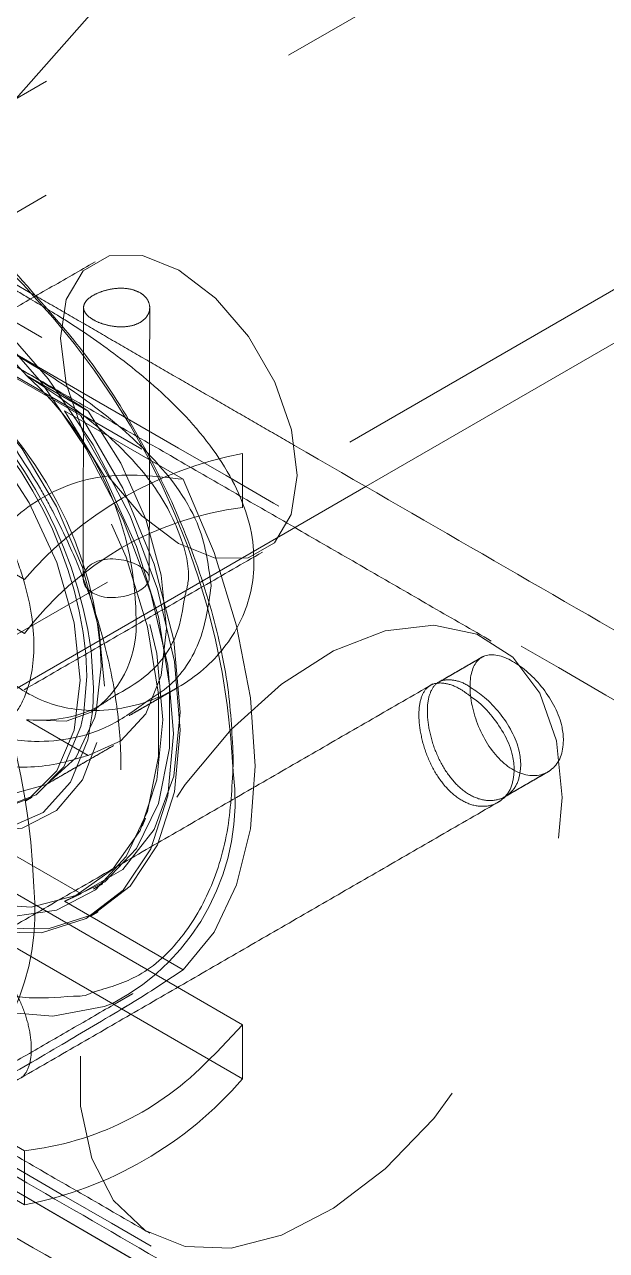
# Model space of a CAD drawing. Header units: millimetres. Extents: x 11 to 421, y 5 to 275.
# Drawn here: x 159.999 to 161.32, y 56.968 to 59.748 of the extents above; entities that cross this region are included whole.
import ezdxf

# ---------------------------------------------------------------- set-up
doc = ezdxf.new("R2010")
doc.units = ezdxf.units.MM
doc.linetypes.add('HIDDEN', pattern=[1.905, 1.27, -0.635])

msp = doc.modelspace()

# ---------------------------------------------------------------- linework, layer by layer
at = {"color": 7, "linetype": 'HIDDEN', "lineweight": 0}
for p, q in [((163.3485, 61.5243), (159.7917, 59.4711)), ((163.3481, 61.2653), (156.1639, 57.118)), ((158.7804, 58.3394), (160.956, 60.8031)), ((163.4869, 60.3885), (157.6797, 57.036)), ((158.9385, 59.6732), (160.4941, 58.7752)), ((159.1656, 59.4198), (160.4941, 58.6528)), ((159.9992, 58.4895), (158.4435, 59.3875)), ((159.9992, 58.3671), (158.4435, 59.2652)), ((160.1271, 58.8611), (159.7517, 59.0778)), ((160.1435, 58.8714), (160.0038, 58.952)), ((160.0902, 58.8719), (160.3592, 58.7166)), ((160.4941, 58.7752), (160.4941, 58.6528)), ((160.7737, 58.7), (157.6795, 56.9137)), ((160.4941, 57.4799), (158.9385, 58.3779)), ((160.0038, 58.1714), (160.1435, 58.0907)), ((159.7517, 57.9938), (160.1271, 57.7771)), ((160.3592, 57.6045), (160.0902, 57.7598)), ((160.4941, 57.4799), (160.4941, 57.3575)), ((159.529, 57.3633), (162.2513, 55.7858)), ((162.3219, 55.745), (159.5995, 57.3225))]:
    msp.add_line(p, q, dxfattribs=at)
at = {"color": 7, "linetype": 'Continuous', "lineweight": 15}
for p, q in [((159.7763, 59.3495), (161.0012, 60.7365)), ((163.4867, 60.2661), (160.7737, 58.7)), ((160.1385, 58.3203), (160.1406, 58.2705)), ((160.156, 58.2437), (160.1507, 58.3274)), ((160.1406, 58.2705), (160.1339, 58.1879)), ((160.4941, 57.3575), (158.9385, 58.2556)), ((160.1539, 58.1939), (160.156, 58.2437)), ((159.8135, 57.3013), (159.9992, 57.1941)), ((159.6637, 57.2655), (159.9992, 57.0718)), ((159.9992, 57.1941), (159.9992, 57.0718))]:
    msp.add_line(p, q, dxfattribs=at)
at = {"color": 7, "linetype": 'HIDDEN', "lineweight": 0, "flags": 128}
for points in [[(160.3372, 58.1391), (160.3242, 58.2945), (160.2857, 58.4586), (160.2232, 58.6247), (160.1393, 58.786), (160.0375, 58.9358), (159.9219, 59.068), (159.7972, 59.1772), (159.6686, 59.259), (159.5413, 59.31), (159.4206, 59.328), (159.3113, 59.3125), (159.218, 59.2639), (159.1444, 59.1843), (159.0936, 59.077), (159.0677, 58.9463), (159.0677, 58.7976), (159.0936, 58.637), (159.1444, 58.471), (159.218, 58.3065), (159.3113, 58.1502), (159.4206, 58.0085), (159.5413, 57.8871), (159.6686, 57.7911), (159.7972, 57.7244), (159.9219, 57.6897), (160.0375, 57.6885), (160.1393, 57.7207), (160.2232, 57.7851), (160.2857, 57.879), (160.3242, 57.9987), (160.3372, 58.1391)], [(160.3527, 58.148), (160.3397, 58.3034), (160.3011, 58.4676), (160.2386, 58.6337), (160.1548, 58.7949), (160.0529, 58.9447), (159.9373, 59.0769), (159.8127, 59.1862), (159.6841, 59.2679), (159.5568, 59.3189), (159.436, 59.337), (159.3268, 59.3214), (159.2334, 59.2728), (159.1599, 59.1932), (159.1091, 59.0859), (159.0832, 58.9552), (159.0832, 58.8065), (159.1091, 58.6459), (159.1599, 58.48), (159.2334, 58.3155), (159.3268, 58.1591), (159.436, 58.0174), (159.5484, 57.9035)], [(159.7932, 57.7621), (159.8526, 57.742), (159.9675, 57.7248), (160.0714, 57.7396), (160.1602, 57.7858), (160.2302, 57.8615), (160.2785, 57.9637), (160.3032, 58.088), (160.3032, 58.2295), (160.2785, 58.3823), (160.2302, 58.5402), (160.1602, 58.6967), (160.0714, 58.8454), (159.9675, 58.9802), (159.8526, 59.0957), (159.7315, 59.187), (159.6092, 59.2505), (159.4906, 59.2835), (159.3806, 59.2847), (159.2837, 59.254), (159.2039, 59.1927), (159.1445, 59.1034), (159.1078, 58.9896), (159.0954, 58.856), (159.0954, 58.856)], [(159.1198, 58.8597), (159.1328, 58.9954), (159.1714, 59.1102), (159.2337, 59.1989), (159.3172, 59.2577), (159.418, 59.2841), (159.532, 59.2769), (159.654, 59.2365), (159.7787, 59.1645), (159.9006, 59.0641), (160.0146, 58.9398), (160.1155, 58.7969), (160.1989, 58.6417), (160.2613, 58.481), (160.2998, 58.3218), (160.3128, 58.171), (160.2998, 58.0353), (160.2613, 57.9206), (160.1989, 57.8319), (160.1155, 57.773), (160.0146, 57.7466), (159.9006, 57.7538), (159.7787, 57.7943), (159.654, 57.8663), (159.532, 57.9667), (159.418, 58.091), (159.3172, 58.2339), (159.2337, 58.3891), (159.1714, 58.5498), (159.1328, 58.709), (159.1198, 58.8597)], [(160.1804, 58.2474), (160.1679, 58.3783), (160.1311, 58.5165), (160.0719, 58.6546), (159.9935, 58.7853), (159.9001, 58.9014), (159.7969, 58.9967), (159.6893, 59.066), (159.5832, 59.1057), (159.4842, 59.1135), (159.3978, 59.0891), (159.3285, 59.0338), (159.2802, 58.9505), (159.2553, 58.8437), (159.2553, 58.7193), (159.2802, 58.5838), (159.3285, 58.4447), (159.3978, 58.3094), (159.4842, 58.1852), (159.5832, 58.0788), (159.6893, 57.9959), (159.7969, 57.941), (159.9001, 57.9171), (159.9935, 57.9255), (160.0719, 57.9656), (160.1311, 58.0354), (160.1679, 58.1311), (160.1804, 58.2474)], [(159.7443, 59.0046), (159.646, 59.0599), (159.5394, 59.0911), (159.4423, 59.0883), (159.3601, 59.0517), (159.2978, 58.9834), (159.2589, 58.8874), (159.2456, 58.7692), (159.2589, 58.6358), (159.2978, 58.4949), (159.3601, 58.3546), (159.4423, 58.2231), (159.5394, 58.1081), (159.646, 58.0163), (159.7557, 57.953), (159.8623, 57.9218), (159.9594, 57.9246), (160.0416, 57.9612), (160.1039, 58.0295), (160.1428, 58.1255), (160.1539, 58.1939)], [(160.1251, 58.2615), (160.1118, 58.3911), (160.0726, 58.5278), (160.0101, 58.6633), (159.9282, 58.7889), (159.8319, 58.8967), (159.7275, 58.98), (159.6213, 59.0336), (159.5202, 59.054), (159.4304, 59.0401), (159.3576, 58.9926), (159.3064, 58.9145), (159.2799, 58.8108), (159.2799, 58.688), (159.3064, 58.5538), (159.3576, 58.4166), (159.4304, 58.2851), (159.5202, 58.1674), (159.6213, 58.0711), (159.7275, 58.0021), (159.8319, 57.9648), (159.9282, 57.9616), (160.0101, 57.9925), (160.0726, 58.0558), (160.1118, 58.1474), (160.1251, 58.2615)], [(160.1339, 58.1879), (160.1272, 58.1563), (160.0881, 58.0647), (160.0256, 58.0015), (159.9436, 57.9705), (159.8474, 57.9737), (159.743, 58.011), (159.6368, 58.08), (159.5357, 58.1764), (159.4459, 58.294), (159.3731, 58.4256), (159.3218, 58.5628), (159.2954, 58.697), (159.2954, 58.8198), (159.3218, 58.9235), (159.3731, 59.0015), (159.4459, 59.049), (159.5357, 59.063), (159.6368, 59.0425), (159.7424, 58.9893)], [(160.0902, 57.7598), (160.1812, 57.8042), (160.2532, 57.8792), (160.3029, 57.9815), (160.3283, 58.1069), (160.3283, 58.2499), (160.3029, 58.4046), (160.2532, 58.5644), (160.1812, 58.7224), (160.0902, 58.8719)], [(160.1271, 57.7771), (160.222, 57.8321), (160.2934, 57.9224), (160.3377, 58.0433), (160.3527, 58.1888), (160.3377, 58.3517), (160.2934, 58.5238), (160.222, 58.6964), (160.1271, 58.8611)], [(160.1435, 58.0907), (160.2177, 58.1235), (160.2741, 58.1851), (160.3094, 58.2717), (160.3213, 58.3784), (160.3094, 58.4989), (160.2741, 58.6262), (160.2177, 58.7528), (160.1435, 58.8714)], [(160.3592, 57.6045), (160.4292, 57.6897), (160.4805, 57.797), (160.5119, 57.9237), (160.5224, 58.0664), (160.5119, 58.2212), (160.4805, 58.3841), (160.4292, 58.5507), (160.3592, 58.7166)], [(161.2189, 57.9949), (161.2061, 58.1236), (161.1683, 58.2314), (161.1072, 58.3134), (161.0257, 58.3657), (160.9276, 58.3859), (160.8175, 58.3729), (160.7006, 58.3276), (160.5822, 58.2519), (160.4681, 58.1493), (160.3634, 58.0248), (160.2731, 57.8841), (160.2013, 57.7337), (160.1516, 57.5808), (160.1261, 57.4325), (160.1261, 57.2956), (160.1516, 57.1767), (160.2013, 57.0812), (160.2731, 57.0137), (160.3634, 56.9772), (160.4681, 56.9736), (160.5822, 57.0029), (160.7006, 57.0638), (160.8175, 57.1534), (160.9276, 57.2676), (161.0257, 57.4011), (161.1072, 57.5474), (161.1683, 57.7), (161.2061, 57.8515), (161.2189, 57.9949)], [(160.162, 58.1907), (160.1584, 58.1764), (160.116, 58.085), (160.0488, 58.0249), (159.9614, 58.0004), (159.8599, 58.0132), (159.7517, 58.0624)], [(160.1501, 58.1885), (160.094, 58.1682), (160.0038, 58.1714)], [(159.8842, 57.7096), (159.9373, 57.6986), (160.0529, 57.6974), (160.1548, 57.7296), (160.2386, 57.794), (160.3011, 57.888), (160.3397, 58.0076), (160.3527, 58.148)], [(160.4185, 57.4012), (160.4351, 57.4172), (160.4941, 57.4799)]]:
    msp.add_lwpolyline(points, dxfattribs=at)
at = {"color": 7, "linetype": 'Continuous', "lineweight": 15, "flags": 128}
for points in [[(160.3487, 58.5707), (160.4317, 58.5378), (160.5067, 58.5384), (160.5663, 58.5725), (160.6046, 58.6368), (160.6179, 58.725), (160.6049, 58.8284), (160.5669, 58.937), (160.5075, 59.04), (160.4327, 59.1274), (160.3497, 59.1907), (160.2666, 59.2237), (160.1916, 59.223), (160.1321, 59.1889), (160.0938, 59.1246), (160.0805, 59.0364), (160.0935, 58.933), (160.1315, 58.8245), (160.1908, 58.7215), (160.2657, 58.634), (160.3487, 58.5707)], [(160.171, 58.3391), (160.1728, 58.2927), (160.162, 58.1907)], [(160.1989, 57.528), (160.1801, 57.5209), (160.0637, 57.4994), (159.9355, 57.5101), (159.7995, 57.5528), (159.6602, 57.626), (159.522, 57.7274), (159.3894, 57.8537), (159.2666, 58.0009), (159.1913, 58.1096)]]:
    msp.add_lwpolyline(points, dxfattribs=at)
at = {"color": 7, "linetype": 'Continuous', "lineweight": 15}
for centre, radius, start, end in [((159.0085, 58.2417), 1.3472, 41.7564, 60.7411), ((160.0134, 58.3848), 0.2393, 304.8602, 0.3376), ((159.922, 57.8785), 0.6887, 276.4313, 316.128), ((159.8375, 57.9234), 0.8668, 280.7479, 319.2468)]:
    msp.add_arc(centre, radius, start, end, dxfattribs=at)
at = {"color": 7, "linetype": 'HIDDEN', "lineweight": 0}
for centre, radius, start, end in [((158.7809, 57.9771), 1.6937, 2.6047, 43.307), ((159.1443, 58.1852), 1.0163, 8.0414, 51.9532), ((159.2812, 58.2506), 0.8941, 5.6786, 55.985), ((159.2091, 58.2226), 0.9345, 6.0049, 53.9897), ((159.5007, 58.3931), 0.752, 359.4731, 48.0086), ((160.6558, 57.9236), 0.8668, 100.7479, 139.2467), ((160.5852, 57.9236), 0.7349, 97.115, 142.8796), ((158.4059, 57.7303), 1.6157, 2.2195, 30.91), ((159.9581, 57.9878), 0.5191, 297.6386, 7.3362), ((159.473, 57.7372), 0.5502, 305.5011, 5.8111)]:
    msp.add_arc(centre, radius, start, end, dxfattribs=at)
at = {"color": 7, "linetype": 'Continuous', "lineweight": 15}
for points in [[(160.0249, 59.1323), (156.7548, 61.02)], [(160.1592, 59.2098), (159.742, 58.969)], [(167.43, 54.8574), (160.612, 58.7933)], [(159.9982, 58.2393), (160.5392, 58.5516)], [(159.7925, 57.2892), (160.2025, 57.5259)], [(159.5288, 57.2571), (166.4941, 53.2361)]]:
    msp.add_open_spline(points, degree=1, dxfattribs=at)
at = {"color": 7, "linetype": 'HIDDEN', "lineweight": 0}
for points in [[(170.4749, 52.9414), (156.6863, 60.9014)], [(155.8874, 59.5175), (169.676, 51.5575)], [(160.612, 58.7933), (160.0249, 59.1323)], [(160.1333, 59.1092), (160.1322, 58.4892)], [(160.2822, 58.489), (160.2833, 59.109)], [(161.0584, 58.3498), (159.9991, 58.9613)], [(161.0412, 58.3156), (160.9393, 58.2567)], [(160.9258, 58.2525), (159.8298, 57.6198)], [(160.2366, 58.1807), (160.3454, 58.2435)], [(160.0527, 58.0271), (160.2012, 58.1128)], [(161.0893, 57.9969), (161.1912, 58.0557)], [(159.9829, 57.3546), (161.0789, 57.9873)], [(160.0008, 57.9868), (160.0163, 57.9958)], [(160.2664, 57.9304), (160.2736, 57.9479)], [(160.1554, 57.7874), (160.1766, 57.7996)], [(160.0902, 57.7598), (160.1271, 57.7771)], [(160.1508, 57.727), (160.1663, 57.7359)], [(159.2242, 57.6189), (160.2834, 57.0074)], [(160.2025, 57.5259), (160.2451, 57.5505)], [(162.3013, 55.7907), (159.579, 57.3682)], [(163.8528, 49.1186), (150.0643, 57.0786)]]:
    msp.add_open_spline(points, degree=1, dxfattribs=at)
at = {"color": 7, "linetype": 'Continuous', "lineweight": 15}
for points, knots in [([(159.4088, 59.4879), (159.4184, 59.4883), (159.4711, 59.4907), (159.5757, 59.4585), (159.7163, 59.3948), (159.8569, 59.2962), (159.9616, 59.2075), (160.0142, 59.1444), (160.0238, 59.1329)], [0, 0, 0, 0, 0.051385, 0.2822151, 0.5000004, 0.7177849, 0.948615, 1, 1, 1, 1]), ([(160.5189, 58.5493), (160.5192, 58.5429), (160.5218, 58.4902), (160.4992, 58.3945), (160.416, 58.2837), (160.2877, 58.2054), (160.1403, 58.1818), (160.0055, 58.2213), (159.9063, 58.3078), (159.8326, 58.4367), (159.7803, 58.6043), (159.7493, 58.7965), (159.7391, 58.9715), (159.7458, 59.0974), (159.7675, 59.1762), (159.8087, 59.2119), (159.8794, 59.1964), (159.9539, 59.161), (160.0031, 59.1308), (160.0125, 59.1251)], [0, 0, 0, 0, 0.008741, 0.07179, 0.134655, 0.202262, 0.277635, 0.335424, 0.393292, 0.450748, 0.517918, 0.593587, 0.664143, 0.725596, 0.786007, 0.852767, 0.927613, 0.98625, 1, 1, 1, 1]), ([(160.1542, 58.4585), (160.1489, 58.4624), (160.1382, 58.4701), (160.1314, 58.4863), (160.1326, 58.5031), (160.1423, 58.5184), (160.1592, 58.5298), (160.1813, 58.5358), (160.2062, 58.5364), (160.2314, 58.5321), (160.2541, 58.5238), (160.2713, 58.5131), (160.2814, 58.5012), (160.2834, 58.4886), (160.2768, 58.4762), (160.2624, 58.4648), (160.242, 58.4554), (160.2179, 58.4493), (160.1925, 58.4476), (160.1702, 58.4507), (160.159, 58.4562), (160.1542, 58.4585)], [0, 0, 0, 0, 0.052985, 0.1059458, 0.1595314, 0.2135822, 0.2669373, 0.3195147, 0.3724494, 0.4263061, 0.4802336, 0.5332811, 0.5858735, 0.6391007, 0.6931086, 0.7468284, 0.799602, 0.8522631, 0.9058037, 0.9598581, 1, 1, 1, 1]), ([(160.4227, 58.4742), (160.4165, 58.4305), (160.4041, 58.3432), (160.3432, 58.254), (160.2919, 58.2229), (160.2794, 58.2154)], [0, 0, 0, 0, 0.431918, 0.86231, 1, 1, 1, 1]), ([(160.3626, 58.4497), (160.3584, 58.4215), (160.3482, 58.3532), (160.2875, 58.2728), (160.2273, 58.2391), (160.203, 58.2255)], [0, 0, 0, 0, 0.296532, 0.717046, 1, 1, 1, 1]), ([(161.2223, 58.1244), (161.2209, 58.1113), (161.2182, 58.0851), (161.1975, 58.0575), (161.1679, 58.0432), (161.1322, 58.0451), (161.0957, 58.0633), (161.0627, 58.0956), (161.036, 58.138), (161.0177, 58.1858), (161.0091, 58.2329), (161.0106, 58.2734), (161.022, 58.3029), (161.0427, 58.3188), (161.0716, 58.3198), (161.1062, 58.306), (161.1427, 58.2794), (161.177, 58.243), (161.2043, 58.2), (161.2199, 58.1587), (161.2216, 58.1344), (161.2223, 58.1244)], [0, 0, 0, 0, 0.053223, 0.106429, 0.160055, 0.213979, 0.26744, 0.320397, 0.373596, 0.427401, 0.48124, 0.534492, 0.587454, 0.640855, 0.694761, 0.748449, 0.801522, 0.854546, 0.908159, 0.962084, 1, 1, 1, 1]), ([(161.0112, 58.2448), (161.022, 58.2378), (161.0446, 58.2229), (161.0782, 58.1875), (161.1063, 58.1453), (161.1228, 58.1036), (161.1246, 58.0789), (161.1254, 58.0685)], [0, 0, 0, 0, 0.191542, 0.404976, 0.621636, 0.840141, 1, 1, 1, 1]), ([(161.0123, 58.2237), (161.0168, 58.2206), (161.0335, 58.2094), (161.0617, 58.1789), (161.0907, 58.1364), (161.1079, 58.0936), (161.1098, 58.0683), (161.1106, 58.0574)], [0, 0, 0, 0, 0.089412, 0.328675, 0.571935, 0.817545, 1, 1, 1, 1]), ([(160.1102, 57.5447), (160.0725, 57.5416), (159.9921, 57.5352), (159.8573, 57.5708), (159.7164, 57.6367), (159.5748, 57.7331), (159.4351, 57.8624), (159.3332, 57.9747), (159.2862, 58.0472), (159.2784, 58.0594)], [0, 0, 0, 0, 0.147198, 0.313148, 0.469719, 0.626291, 0.792241, 0.96509, 1, 1, 1, 1]), ([(160.1543, 57.5537), (160.1466, 57.5501), (160.1334, 57.5437), (160.1171, 57.5444), (160.1102, 57.5447)], [0, 0, 0, 0, 0.576438, 1, 1, 1, 1]), ([(159.836, 57.3025), (159.8645, 57.3149), (159.9217, 57.3399), (160.06, 57.4204), (160.1708, 57.4863), (160.2202, 57.5157)], [0, 0, 0, 0, 0.3546511, 0.7120008, 1, 1, 1, 1])]:
    msp.add_open_spline(points, degree=3, knots=knots, dxfattribs=at)
at = {"color": 7, "linetype": 'HIDDEN', "lineweight": 0}
for points, knots in [([(160.0333, 58.6984), (160.0025, 58.7481), (159.9591, 58.8181), (159.8849, 58.9122), (159.8179, 58.9872), (159.7332, 59.0667), (159.6402, 59.1381), (159.5393, 59.1985), (159.4323, 59.2444), (159.3211, 59.2724), (159.2076, 59.2794), (159.0947, 59.2623), (158.9858, 59.2181), (158.8901, 59.1468), (158.8135, 59.0524), (158.7592, 58.9414), (158.7271, 58.8172), (158.7166, 58.6862), (158.7253, 58.5499), (158.7498, 58.4223), (158.7837, 58.3086), (158.8234, 58.2051), (158.8638, 58.1189), (158.8942, 58.0647), (158.9043, 58.0466)], [0, 0, 0, 0, 0.060126, 0.084681, 0.12511, 0.166602, 0.210751, 0.256492, 0.303478, 0.351186, 0.399236, 0.44764, 0.497193, 0.549555, 0.600162, 0.652487, 0.706095, 0.759141, 0.80946, 0.862523, 0.901733, 0.935997, 0.978671, 1, 1, 1, 1]), ([(160.2794, 58.2154), (160.2514, 58.1946), (160.1769, 58.1395), (160.0381, 58.1129), (159.9016, 58.1381), (159.806, 58.2093), (159.7317, 58.33), (159.6823, 58.4983), (159.6552, 58.6922), (159.6441, 58.8654), (159.6448, 58.9961), (159.6553, 59.0875), (159.6803, 59.1366), (159.7083, 59.1463), (159.7471, 59.1272), (159.7571, 59.1223)], [0, 0, 0, 0, 0.060501, 0.160578, 0.23017, 0.300031, 0.366003, 0.465395, 0.565705, 0.643704, 0.721918, 0.79567, 0.875154, 0.96812, 1, 1, 1, 1]), ([(160.0125, 59.1251), (160.042, 59.1078), (160.1088, 59.0685), (160.2333, 58.9814), (160.3678, 58.8653), (160.479, 58.7195), (160.5169, 58.6057), (160.5188, 58.5512), (160.5189, 58.5493)], [0, 0, 0, 0, 0.141906, 0.321159, 0.528287, 0.76549, 0.991777, 1, 1, 1, 1]), ([(160.0238, 59.1329), (160.0601, 59.0922), (160.1435, 58.9987), (160.2548, 58.8261), (160.3536, 58.6301), (160.4233, 58.4331), (160.4654, 58.246), (160.4705, 58.1333), (160.4729, 58.0786)], [0, 0, 0, 0, 0.138073, 0.317404, 0.496735, 0.672338, 0.840933, 1, 1, 1, 1]), ([(160.2613, 59.1397), (160.2548, 59.1426), (160.2419, 59.1485), (160.2172, 59.1506), (160.1918, 59.1479), (160.168, 59.1407), (160.1488, 59.1307), (160.1364, 59.119), (160.1318, 59.1067), (160.1357, 59.0941), (160.1478, 59.0822), (160.1666, 59.072), (160.1898, 59.0647), (160.2151, 59.0614), (160.2399, 59.0633), (160.2611, 59.0708), (160.2763, 59.0832), (160.2839, 59.0989), (160.2832, 59.1157), (160.2751, 59.1301), (160.2654, 59.1368), (160.2613, 59.1397)], [0, 0, 0, 0, 0.052985, 0.105946, 0.159532, 0.213583, 0.266936, 0.319516, 0.372449, 0.426306, 0.480234, 0.533282, 0.585874, 0.6391, 0.693109, 0.746828, 0.799601, 0.852264, 0.905803, 0.959858, 1, 1, 1, 1]), ([(159.8876, 59.053), (159.8881, 59.0527), (159.9179, 59.0358), (160.0115, 58.9808), (160.1524, 58.8906), (160.2985, 58.7663), (160.4037, 58.6224), (160.417, 58.5189), (160.4227, 58.4742)], [0, 0, 0, 0, 0.00286, 0.159986, 0.365476, 0.575774, 0.816842, 1, 1, 1, 1]), ([(160.1435, 58.8714), (160.0925, 58.9039), (160.0015, 58.962), (159.9036, 59.0149), (159.866, 59.0366), (159.8626, 59.0386)], [0, 0, 0, 0, 0.5355698, 0.9568338, 1, 1, 1, 1]), ([(160.0038, 58.952), (160.0131, 58.946), (160.0705, 58.909), (160.1774, 58.8314), (160.2948, 58.7114), (160.356, 58.5915), (160.377, 58.5022), (160.3658, 58.4613), (160.3626, 58.4497)], [0, 0, 0, 0, 0.048328, 0.29864, 0.552336, 0.774382, 0.936198, 1, 1, 1, 1]), ([(159.4123, 58.6909), (159.4163, 58.6444), (159.4226, 58.5729), (159.4605, 58.4692), (159.4997, 58.3904), (159.5484, 58.3166), (159.6192, 58.2334), (159.7163, 58.1558), (159.8134, 58.1213), (159.8842, 58.1228), (159.9328, 58.1403), (159.9723, 58.1737), (160.0091, 58.2343), (160.0277, 58.3356), (160.0091, 58.4585), (159.9723, 58.5615), (159.9328, 58.6404), (159.8842, 58.7141), (159.8134, 58.7974), (159.7163, 58.875), (159.6192, 58.9095), (159.5484, 58.9079), (159.4997, 58.8905), (159.4605, 58.8569), (159.4226, 58.7971), (159.4163, 58.7327), (159.4123, 58.6909)], [0, 0, 0, 0, 0.059864, 0.09209, 0.125, 0.15791, 0.190136, 0.25, 0.309864, 0.34209, 0.375, 0.40791, 0.440136, 0.5, 0.559864, 0.59209, 0.625, 0.65791, 0.690136, 0.75, 0.809864, 0.84209, 0.875, 0.90791, 0.940136, 1, 1, 1, 1]), ([(160.3592, 58.7166), (160.2971, 58.7237), (160.1723, 58.7379), (160.0059, 58.6681), (159.8979, 58.55), (159.8548, 58.4558), (159.836, 58.4145)], [0, 0, 0, 0, 0.279606, 0.56134, 0.807639, 1, 1, 1, 1]), ([(158.9043, 58.0466), (158.9352, 57.997), (158.9786, 57.927), (159.0528, 57.8329), (159.1198, 57.7578), (159.2045, 57.6783), (159.2974, 57.6069), (159.3984, 57.5465), (159.5053, 57.5006), (159.6166, 57.4726), (159.73, 57.4656), (159.8429, 57.4827), (159.9518, 57.5269), (160.0475, 57.5982), (160.1241, 57.6926), (160.1785, 57.8036), (160.2106, 57.9278), (160.221, 58.0588), (160.2123, 58.1951), (160.1879, 58.3227), (160.1539, 58.4364), (160.1142, 58.5399), (160.0738, 58.6262), (160.0434, 58.6803), (160.0333, 58.6984)], [0, 0, 0, 0, 0.0601264, 0.0846816, 0.1251102, 0.1666016, 0.2107506, 0.2564918, 0.3034783, 0.3511866, 0.3992357, 0.4476403, 0.4971936, 0.549555, 0.6001623, 0.6524871, 0.7060953, 0.7591414, 0.8094601, 0.862523, 0.9017328, 0.9359971, 0.9786714, 1, 1, 1, 1]), ([(161.1106, 58.0574), (161.1092, 58.0441), (161.1064, 58.0173), (161.0848, 57.9888), (161.054, 57.9737), (161.017, 57.9752), (160.9797, 57.9936), (160.9464, 58.0264), (160.9199, 58.0698), (160.9018, 58.1188), (160.8931, 58.1672), (160.8944, 58.2086), (160.9052, 58.2386), (160.9253, 58.2549), (160.9538, 58.2557), (160.9845, 58.2448), (161.0046, 58.2295), (161.0123, 58.2237)], [0, 0, 0, 0, 0.0679348, 0.1358387, 0.2045465, 0.2738504, 0.3422605, 0.4096736, 0.4775432, 0.5465992, 0.6157461, 0.6837611, 0.751192, 0.8194374, 0.8886881, 0.9575676, 1, 1, 1, 1]), ([(161.1254, 58.0685), (161.124, 58.0554), (161.1213, 58.0292), (161.1002, 58.0014), (161.0702, 57.9867), (161.0341, 57.9883), (160.9975, 58.0063), (160.9649, 58.0385), (160.9387, 58.081), (160.9208, 58.129), (160.9123, 58.1763), (160.9136, 58.2168), (160.9244, 58.2462), (160.9443, 58.2624), (160.9726, 58.2625), (160.9966, 58.2554), (161.01, 58.2457), (161.0112, 58.2448)], [0, 0, 0, 0, 0.070473, 0.140917, 0.212117, 0.283871, 0.354785, 0.424772, 0.495189, 0.566715, 0.638318, 0.70886, 0.778861, 0.849635, 0.921344, 0.99269, 1, 1, 1, 1]), ([(160.203, 58.2255), (160.1892, 58.2158), (160.1336, 58.177), (160.0583, 58.168), (160.0057, 58.1712), (160.0038, 58.1714)], [0, 0, 0, 0, 0.24207, 0.973057, 1, 1, 1, 1]), ([(159.8325, 58.109), (159.8724, 58.0912), (159.9518, 58.0558), (160.0645, 58.0668), (160.1255, 58.0853), (160.1435, 58.0907)], [0, 0, 0, 0, 0.416243, 0.828725, 1, 1, 1, 1]), ([(160.4729, 58.0786), (160.4705, 58.0267), (160.4654, 57.9199), (160.4234, 57.7812), (160.3532, 57.6658), (160.2629, 57.585), (160.1877, 57.5634), (160.1543, 57.5537)], [0, 0, 0, 0, 0.192467, 0.396464, 0.608941, 0.825927, 1, 1, 1, 1]), ([(159.7981, 57.5497), (159.7995, 57.5353), (159.8023, 57.5064), (159.8239, 57.4606), (159.8548, 57.4186), (159.8917, 57.3839), (159.929, 57.3603), (159.9623, 57.3501), (159.9888, 57.3547), (160.0069, 57.3743), (160.0156, 57.4078), (160.0143, 57.4514), (160.0035, 57.4999), (159.9834, 57.5479), (159.9549, 57.5898), (159.9199, 57.6197), (159.8825, 57.6338), (159.847, 57.6313), (159.818, 57.6129), (159.8008, 57.5839), (159.7989, 57.5599), (159.7981, 57.5497)], [0, 0, 0, 0, 0.052983, 0.105942, 0.159528, 0.21358, 0.266933, 0.31951, 0.372441, 0.426299, 0.480227, 0.533273, 0.585863, 0.639089, 0.693098, 0.746818, 0.79959, 0.852249, 0.905788, 0.959844, 1, 1, 1, 1]), ([(160.2202, 57.5157), (160.2242, 57.5181), (160.2689, 57.5444), (160.3162, 57.5759), (160.3592, 57.6045)], [0, 0, 0, 0, 0.090928, 1, 1, 1, 1])]:
    msp.add_open_spline(points, degree=3, knots=knots, dxfattribs=at)

doc.saveas('drawing.dxf')
